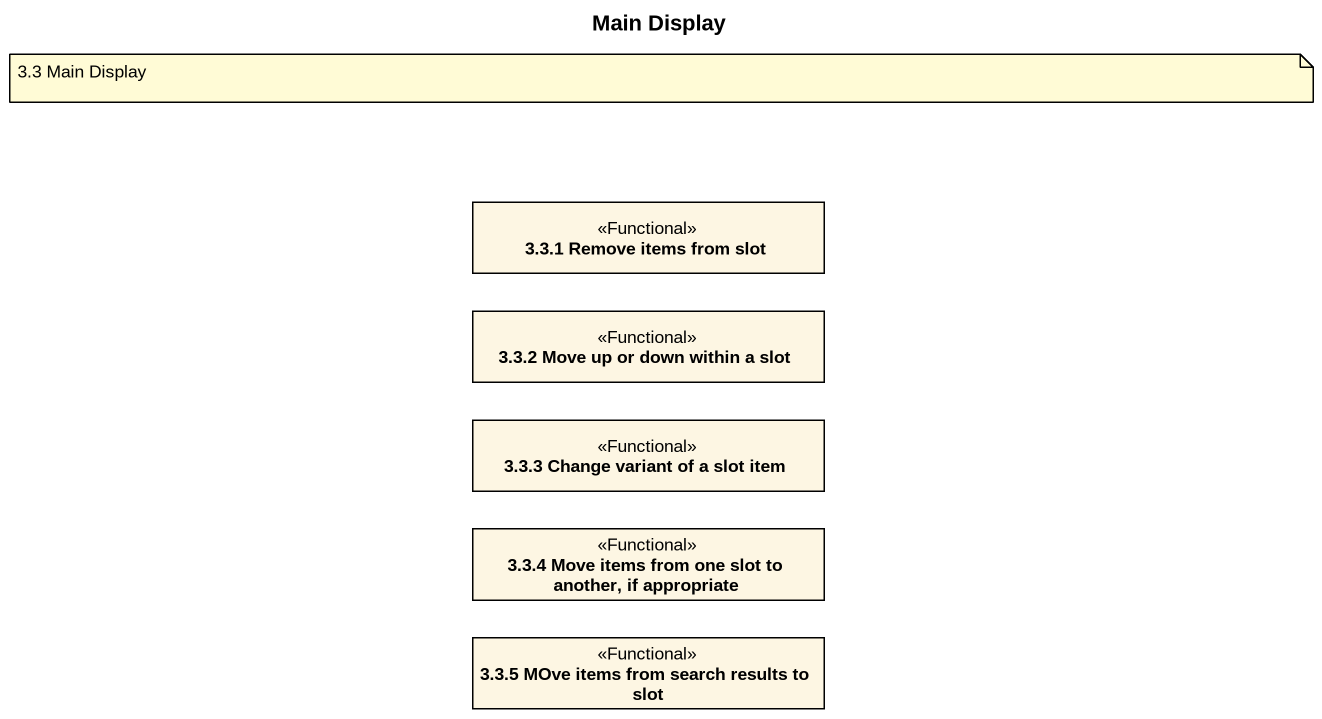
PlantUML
@startuml
title Main Display
hide circle
hide empty members
class "3.3.1 Remove items from slot" as r3_3_1_Remove_items_from_slot <<Functional>>
class "3.3.2 Move up or down within a slot" as r3_3_2_Move_up_or_down <<Functional>>
class "3.3.3 Change variant of a slot item" as r3_3_3_Change_variant_of_a <<Functional>>
class "3.3.4 Move items from one slot to another, if appropriate" as r3_3_4_Move_items_from_one <<Functional>>
class "3.3.5 MOve items from search results to slot" as r3_3_5_MOve_items_from <<Functional>>
note as N1
  3.3 Main Display
end note
@enduml
